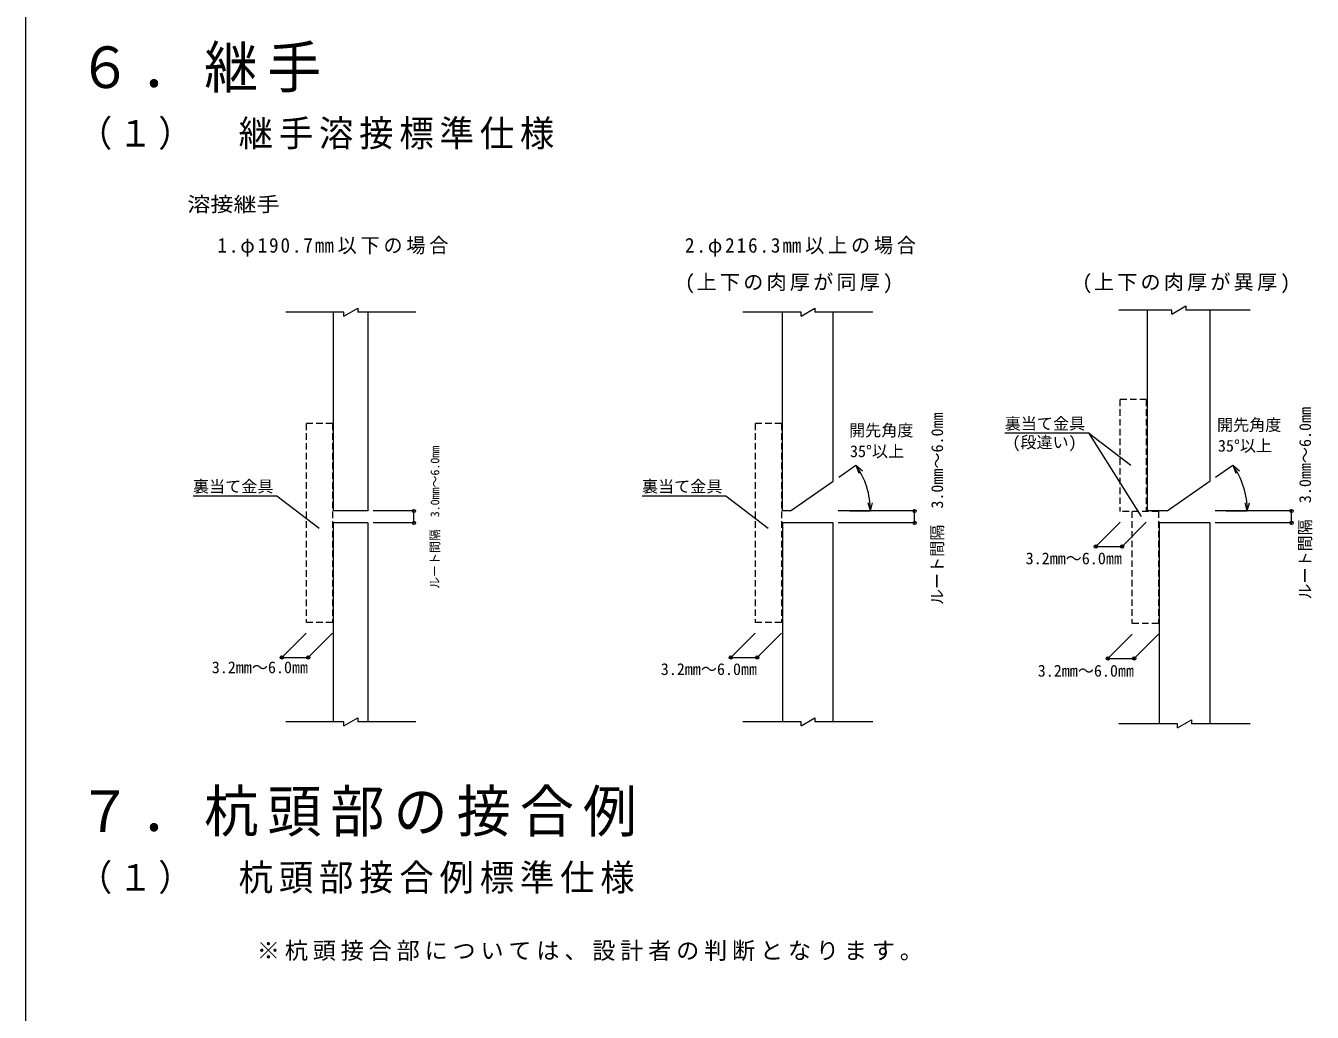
# Model space of a CAD drawing. Units: millimetres, scale not verified. Extents: x -297 to 297, y -210 to 210.
# Drawn here: x 0 to 118.3, y -107.8 to -17 of the extents above; entities that cross this region are included whole.
import ezdxf
from ezdxf.enums import TextEntityAlignment as Align

# ---------------------------------------------------------------- set-up
doc = ezdxf.new("R2010")
doc.units = ezdxf.units.MM
doc.header["$LTSCALE"] = 0.5
doc.header["$PDMODE"] = 32
doc.header["$PDSIZE"] = 0.3
doc.linetypes.add('DASHED1', pattern=[1.8, 1.2, -0.6])
doc.layers.add('8-8', color=7, linetype='Continuous', lineweight=18)
doc.layers.add('8-E', color=7, linetype='Continuous', lineweight=9)
doc.styles.add('ＭＳ ゴシック', font='')
doc.styles.get('ＭＳ ゴシック').set_extended_font_data('MS Gothic')

msp = doc.modelspace()

# ---------------------------------------------------------------- linework, layer by layer
at = {"layer": '8-8', "color": 3}
msp.add_line((0, -169.9136), (0, 172.6636), dxfattribs=at)
at = {"layer": '8-E'}
for p, q in [((29.2763, -43.3858), (23.9275, -43.3858)), ((29.2763, -43.7517), (29.2763, -43.3858)), ((35.8926, -43.3858), (30.5438, -43.3858)), ((31.494, -61.681), (31.494, -43.3858)), ((71.318, -43.3858), (65.9692, -43.3858)), ((69.6283, -61.681), (69.6283, -43.3858)), ((71.318, -43.7517), (71.318, -43.3858)), ((77.9343, -43.3858), (72.5855, -43.3858)), ((74.2753, -58.9395), (74.2753, -43.3858)), ((105.4275, -43.1899), (100.5527, -43.1899)), ((103.1927, -61.6699), (103.1927, -43.1899)), ((105.4275, -43.5595), (105.4275, -43.1899)), ((112.6386, -43.1899), (106.7079, -43.1899)), ((97.7599, -54.5059), (101.6705, -57.4779)), ((74.7906, -58.5787), (76.3748, -57.4694)), ((76.3748, -57.4694), (76.6457, -58.2136)), ((76.3748, -57.4694), (76.9815, -57.9785)), ((111.0422, -57.4694), (111.6489, -57.9785)), ((70.3601, -61.681), (74.2753, -58.9395)), ((15.3902, -60.2912), (23.0885, -60.2912)), ((23.0885, -60.2912), (26.999, -63.2632)), ((56.6925, -60.2912), (64.3907, -60.2912)), ((64.3907, -60.2912), (68.3013, -63.2632)), ((77.7027, -61.681), (77.4977, -60.9159)), ((77.7027, -61.681), (77.9077, -60.9159)), ((112.3701, -61.681), (112.1651, -60.9159)), ((112.3701, -61.681), (112.5751, -60.9159)), ((35.7141, -61.681), (31.9519, -61.681)), ((35.7141, -62.7787), (35.7141, -61.681)), ((70.3601, -61.681), (69.6283, -61.681)), ((81.7707, -61.681), (74.7332, -61.681)), ((75.7687, -61.681), (77.7027, -61.681)), ((81.7707, -62.7787), (81.7707, -61.681)), ((98.4356, -64.9549), (100.667, -62.7236)), ((100.8506, -64.9549), (103.0819, -62.7236)), ((104.9879, -61.6699), (103.1927, -61.6699)), ((116.4381, -61.681), (109.4005, -61.681)), ((110.4361, -61.681), (112.3701, -61.681)), ((116.4381, -62.7787), (116.4381, -61.681)), ((31.494, -62.7787), (28.326, -62.7787)), ((28.326, -81.0739), (28.326, -62.7787)), ((31.494, -81.0739), (31.494, -62.7787)), ((35.7141, -62.7787), (31.9519, -62.7787)), ((69.6283, -62.7787), (69.6283, -81.0739)), ((74.2753, -62.7787), (69.6283, -62.7787)), ((74.2753, -81.0739), (74.2753, -62.7787)), ((81.7707, -62.7787), (74.7332, -62.7787)), ((108.9426, -81.2587), (108.9426, -62.7787)), ((116.4381, -62.7787), (109.4005, -62.7787)), ((98.4356, -64.9549), (100.8506, -64.9549)), ((23.57, -75.1585), (25.8014, -72.9272)), ((25.985, -75.1585), (28.2164, -72.9272)), ((64.8723, -75.1585), (67.1036, -72.9272)), ((67.2872, -75.1585), (69.5186, -72.9272)), ((99.5496, -75.2509), (101.781, -73.0196)), ((101.9646, -75.2509), (104.1959, -73.0196)), ((23.57, -75.1585), (25.985, -75.1585)), ((64.8723, -75.1585), (67.2872, -75.1585)), ((99.5496, -75.2509), (101.9646, -75.2509)), ((29.2763, -81.0739), (23.9275, -81.0739)), ((29.2763, -81.4398), (29.2763, -81.0739)), ((35.8926, -81.0739), (30.5438, -81.0739)), ((71.318, -81.0739), (65.9692, -81.0739)), ((71.318, -81.4398), (71.318, -81.0739)), ((77.9343, -81.0739), (72.5855, -81.0739)), ((105.9555, -81.2587), (100.5527, -81.2587)), ((105.9555, -81.6283), (105.9555, -81.2587)), ((112.6386, -81.2587), (107.2359, -81.2587))]:
    msp.add_line(p, q, dxfattribs=at)
at = {"layer": '8-E', "linetype": 'DASHED1'}
for p, q in [((100.6426, -51.4267), (100.6426, -61.7227)), ((103.0819, -51.4267), (100.6426, -51.4267)), ((103.0819, -51.4267), (103.0819, -61.7227)), ((67.1036, -53.6311), (67.1036, -71.9263)), ((69.5186, -53.6311), (67.1036, -53.6311)), ((104.1959, -61.7227), (100.6426, -61.7227)), ((101.7566, -61.7227), (101.7566, -72.0187)), ((104.1959, -61.7227), (104.1959, -72.0187)), ((104.1959, -72.0187), (101.7566, -72.0187))]:
    msp.add_line(p, q, dxfattribs=at)
at = {"layer": '8-E'}
for points in [[(31.494, -61.681), (28.326, -61.681), (28.326, -43.3858)], [(29.2763, -43.7517), (30.5438, -43.0199), (30.5438, -43.3858)], [(71.318, -43.7517), (72.5855, -43.0199), (72.5855, -43.3858)], [(104.9879, -61.6699), (108.9426, -58.9007), (108.9426, -43.1899)], [(105.4275, -43.5595), (106.7079, -42.8203), (106.7079, -43.1899)], [(90.0617, -54.5059), (97.7599, -54.5059), (102.5997, -62.2016)], [(109.458, -58.5787), (111.0422, -57.4694), (111.3131, -58.2136)], [(108.9426, -62.7787), (104.2487, -62.7787), (104.2487, -81.2587)], [(29.2763, -81.4398), (30.5438, -80.708), (30.5438, -81.0739)], [(71.318, -81.4398), (72.5855, -80.708), (72.5855, -81.0739)], [(105.9555, -81.6283), (107.2359, -80.8891), (107.2359, -81.2587)]]:
    msp.add_lwpolyline(points, dxfattribs=at)
at = {"layer": '8-E', "linetype": 'DASHED1'}
for points in [[(28.2164, -53.6311), (25.8014, -53.6311), (25.8014, -71.9263)], [(28.2164, -53.6311), (28.2164, -71.9263), (25.8014, -71.9263)], [(69.5186, -53.6311), (69.5186, -71.9263), (67.1036, -71.9263)]]:
    msp.add_lwpolyline(points, dxfattribs=at)
at = {"layer": '8-E'}
for centre in [(70.3601, -61.681), (105.0275, -61.681)]:
    msp.add_arc(centre, 7.3426, 0, 35, dxfattribs=at)
for p in [(35.7141, -61.681), (81.7707, -61.681), (116.4381, -61.681), (35.7141, -62.7787), (81.7707, -62.7787), (116.4381, -62.7787), (98.4356, -64.9549), (100.8506, -64.9549), (23.57, -75.1585), (25.985, -75.1585), (64.8723, -75.1585), (67.2872, -75.1585), (99.5496, -75.2509), (101.9646, -75.2509)]:
    msp.add_point(p, dxfattribs=at)

# ---------------------------------------------------------------- texts
at = {"layer": '8-8', "attachment_point": 7, "style": 'ＭＳ ゴシック'}
for s, insert, char_height in [('\\T1.17;\\W0.95;６．継手', (4.8, -23.1854), 3.831), ('\\T1.17;\\W0.95;（１）\u3000継手溶接標準仕様', (4.8, -28.4672), 2.438), ('\\T1.17;\\W0.95;７．杭頭部の接合例', (4.8, -91.6502), 3.831), ('\\T1.17;\\W0.95;（１）\u3000杭頭部接合例標準仕様', (4.8, -96.9319), 2.438)]:
    msp.add_mtext(s, dxfattribs=dict(at, insert=insert, char_height=char_height))
at = {"layer": '8-E', "color": 2, "style": 'ＭＳ ゴシック', "width": 1.15}
msp.add_text('溶接継手', height=1.355, dxfattribs=at).set_placement((14.8645, -34.5472), align=Align.BOTTOM_LEFT)
at = {"layer": '8-E', "style": 'ＭＳ ゴシック'}
for height, p in [(1.084, (84.7055, -70.3361)), (1.084, (118.5521, -69.8321)), (0.8048, (38.2836, -68.842))]:
    msp.add_text('ルート間隔\u30003.0mm～6.0mm', height=height, rotation=90, dxfattribs=at).set_placement(p, align=Align.BOTTOM_LEFT)
for s, p in [('裏当て金具', (90.0617, -54.5059)), ('開先角度', (109.5879, -54.625)), ('開先角度', (75.7412, -55.1289)), ('35°以上', (75.8213, -57.0498)), ('(段違い)', (90.763, -56.2221)), ('35°以上', (109.6679, -56.5459)), ('裏当て金具', (15.3902, -60.2912)), ('裏当て金具', (56.6925, -60.2912)), ('3.2mm～6.0㎜', (91.9802, -66.9085)), ('3.2mm～6.0㎜', (17.1146, -76.9303)), ('3.2mm～6.0㎜', (58.4168, -77.097)), ('3.2mm～6.0㎜', (93.0942, -77.2467))]:
    msp.add_text(s, height=1.084, dxfattribs=at).set_placement(p, align=Align.BOTTOM_LEFT)
at = {"layer": '8-E', "color": 2, "char_height": 1.355, "attachment_point": 7, "style": 'ＭＳ ゴシック'}
for s, insert in [('\\T1.2;\\W0.95;1.φ190.7㎜以下の場合', (17.6354, -38.2818)), ('\\T1.2;\\W0.95;2.φ216.3㎜以上の場合', (60.6437, -38.2818)), ('\\T1.16;(上下の肉厚が同厚)', (60.6437, -41.655)), ('\\T1.16;(上下の肉厚が異厚)', (97.1871, -41.655))]:
    msp.add_mtext(s, dxfattribs=dict(at, insert=insert))
at = {"layer": '8-E', "insert": (21.2605, -103.09), "char_height": 1.558, "attachment_point": 7, "style": 'ＭＳ ゴシック'}
msp.add_mtext('\\T1.21;※杭頭接合部については、設計者の判断となります。', dxfattribs=at)

doc.saveas('drawing.dxf')
